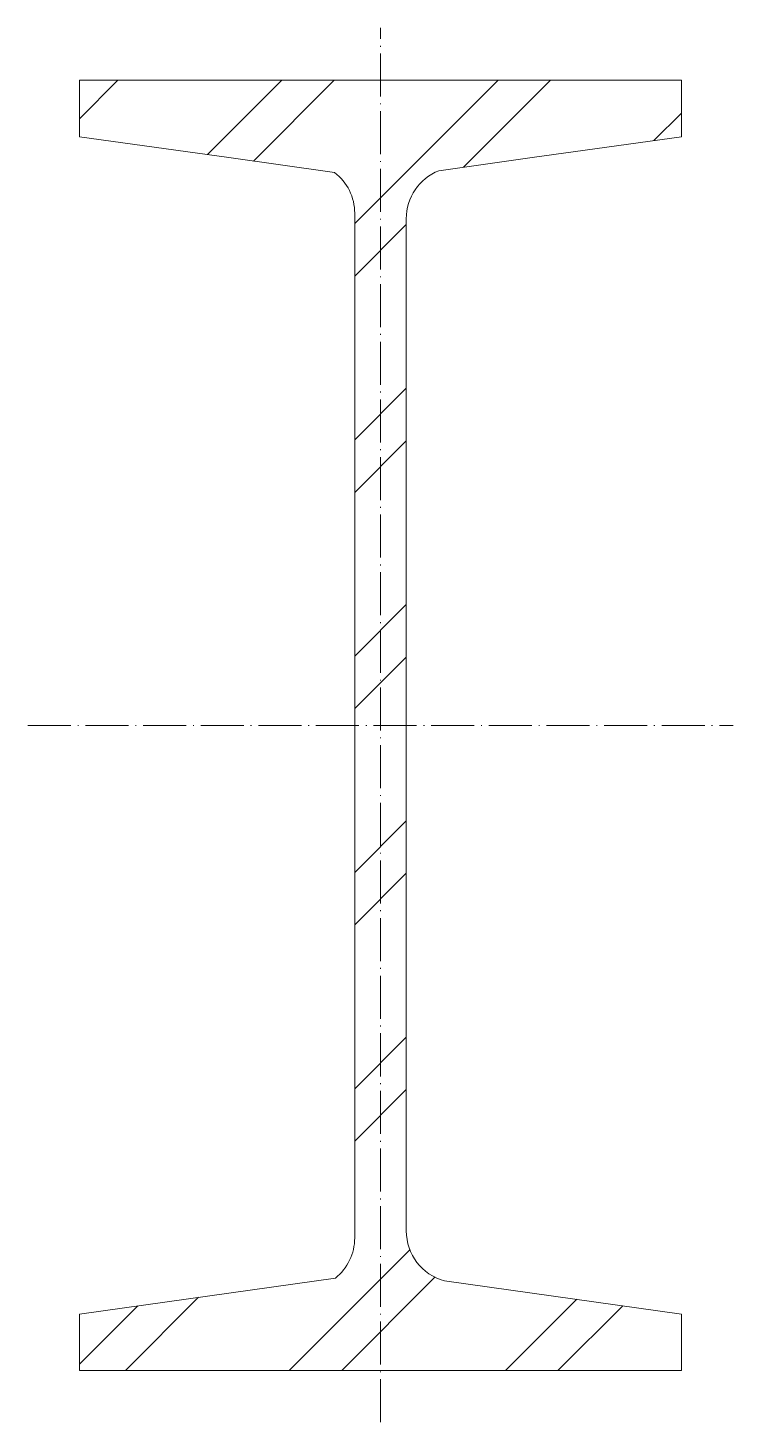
# Model space of a CAD drawing. Header units: metres. Extents: x -41 to 41, y -40 to 122.
import ezdxf

# ---------------------------------------------------------------- set-up
doc = ezdxf.new("R2010")
doc.units = ezdxf.units.M
doc.linetypes.add('MV_hartlijn_staal', pattern=[6.6, 5, -0.8, 0, -0.8])
doc.layers.add('A-DETL-GENF', color=92, linetype='Continuous', lineweight=18)

# ---------------------------------------------------------------- blocks, each defined once
blk = doc.blocks.new('28 Staalprofielen NP-profiel - NP 15-4448330-00_0 Basismaterialen')
at = {"layer": 'A-DETL-GENF', "lineweight": 13}
h = blk.add_hatch(dxfattribs=at)
h.set_pattern_fill('FP_502', color=256, style=0, pattern_type=2)
h.set_pattern_definition([(225, (1274.778, -1872.974), (12.57236, -12.57236), []), (225, (1274.778, -1892.024), (12.57236, -12.57236), [])])
h.paths.add_polyline_path([(35, 115.68), (-35, 115.68), (-35, 109.11), (-5.33, 104.96), (-4.35, 104.01), (-3.61, 102.86), (-3.16, 101.57), (-3, 100.21), (-3, -18.91), (-3.15, -20.24), (-3.59, -21.5), (-4.3, -22.63), (-5.24, -23.58), (-35, -27.75), (-35, -34.32), (35, -34.32), (35, -27.75), (7.43, -23.89), (5.98, -23.29), (4.75, -22.33), (3.8, -21.09), (3.2, -19.65), (3, -18.1), (3, 99.58), (3.17, 101), (3.67, 102.34), (4.48, 103.53), (5.54, 104.48), (6.79, 105.16), (35, 109.11)])
at = {"layer": 'A-DETL-GENF', "linetype": 'MV_hartlijn_staal', "lineweight": 13}
for p, q in [((0, -40.32), (0, 121.77)), ((-41, 40.66), (41, 40.66))]:
    blk.add_line(p, q, dxfattribs=at)
at = {"layer": 'A-DETL-GENF'}
for p, q in [((35, 115.68), (-35, 115.68)), ((-35, 115.68), (-35, 109.11)), ((35, 115.68), (-35, 115.68)), ((-35, 115.68), (-35, 109.11)), ((35, 109.11), (35, 115.68)), ((35, 115.68), (35, 109.11)), ((-35, 109.11), (-17.63, 106.68)), ((-35, 109.11), (-17.63, 106.68)), ((17.63, 106.68), (35, 109.11)), ((35, 109.11), (17.63, 106.68)), ((-17.63, 106.68), (-5.33, 104.96)), ((-17.63, 106.68), (-5.33, 104.96)), ((6.79, 105.16), (17.63, 106.68)), ((17.63, 106.68), (6.79, 105.16)), ((-3, 100.21), (-3, -18.91)), ((-3, -18.91), (-3, 100.21)), ((3, -18.1), (3, 99.58)), ((3, -18.1), (3, 99.58)), ((-5.24, -23.58), (-17.63, -25.32)), ((-17.63, -25.32), (-5.24, -23.58)), ((17.63, -25.32), (7.43, -23.89)), ((17.63, -25.32), (7.43, -23.89)), ((-17.63, -25.32), (-35, -27.75)), ((-35, -27.75), (-17.63, -25.32)), ((35, -27.75), (17.63, -25.32)), ((35, -27.75), (17.63, -25.32)), ((-35, -27.75), (-35, -34.32)), ((-35, -34.32), (-35, -27.75)), ((35, -34.32), (35, -27.75)), ((35, -34.32), (35, -27.75)), ((-35, -34.32), (35, -34.32)), ((35, -34.32), (-35, -34.32))]:
    blk.add_line(p, q, dxfattribs=at)
for centre, start, end in [((-9, 100.21), 0, 52.2976), ((-9, 100.21), 360, 52.2976), ((9, 99.58), 111.5641, 180), ((9, 99.58), 111.5641, 180), ((-9, -18.91), 308.7696, 0), ((-9, -18.91), 308.7696, 0), ((9, -18.1), 180, 254.7852), ((9, -18.1), 180, 254.7852)]:
    blk.add_arc(centre, 6, start, end, dxfattribs=at)

msp = doc.modelspace()

# ---------------------------------------------------------------- block references
msp.add_blockref('28 Staalprofielen NP-profiel - NP 15-4448330-00_0 Basismaterialen', (0, 0))

doc.saveas('drawing.dxf')
